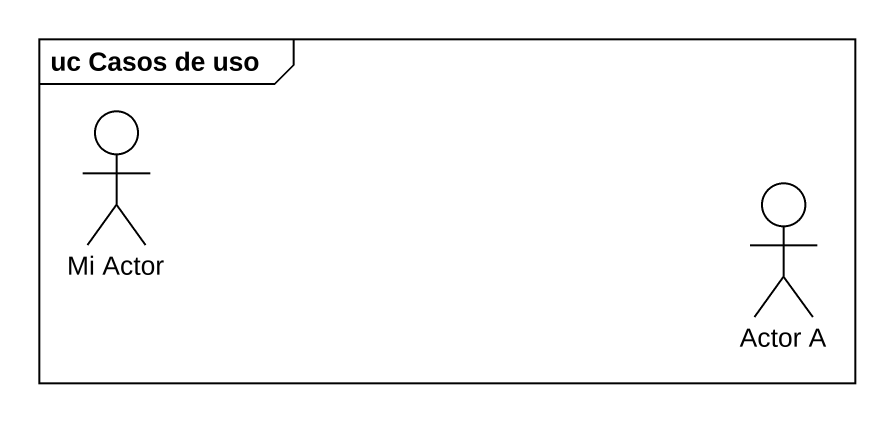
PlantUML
@startuml
mainframe uc Casos de uso
actor "Mi Actor" as Mi_Actor
actor "Actor A" as Actor_A
@enduml
